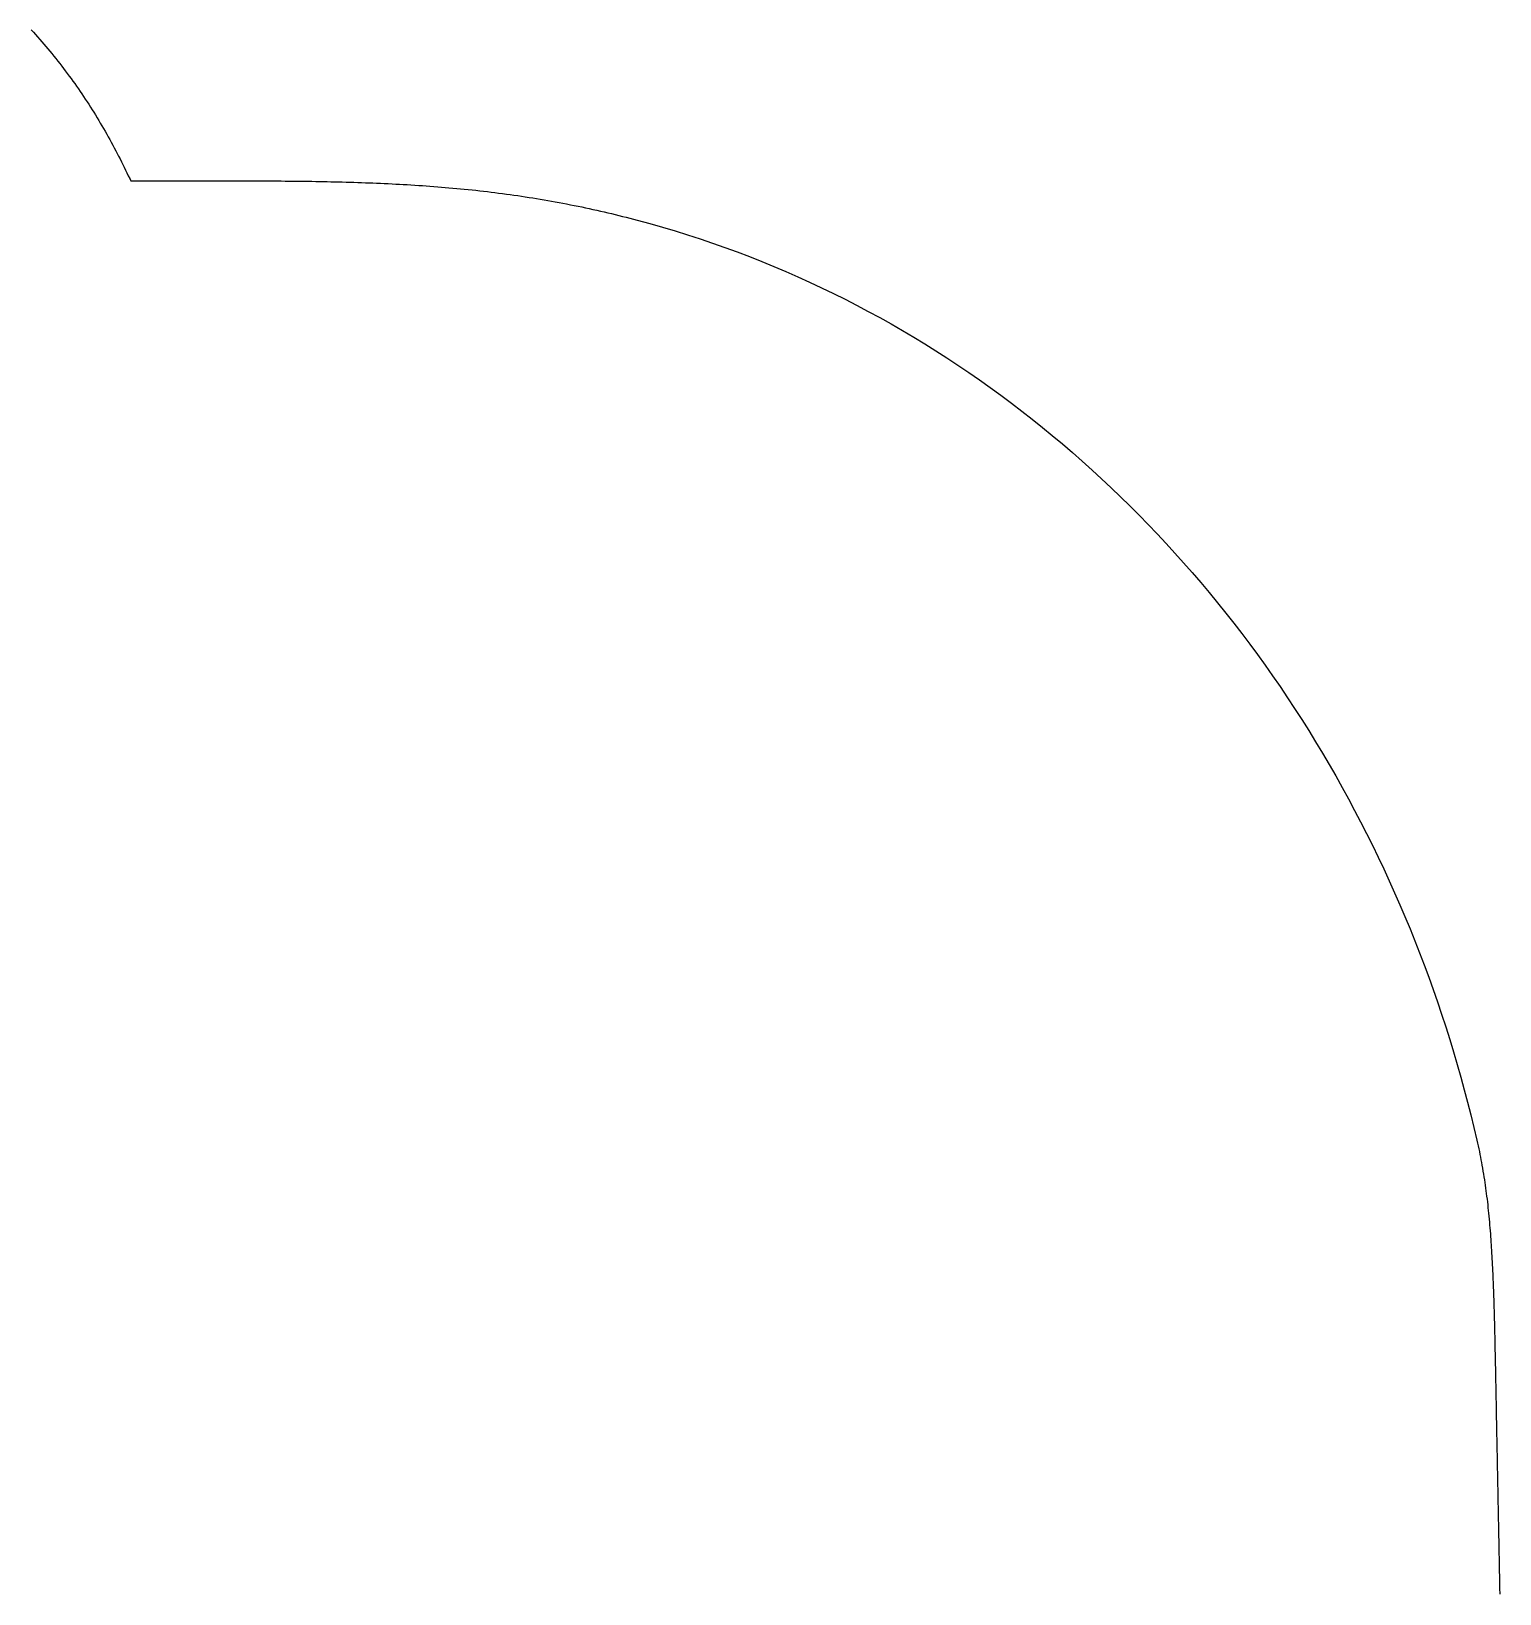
# Model space of a CAD drawing. Extents: x 0 to 29, y 0 to 30.
# Drawn here: x 21.95 to 28.99, y 15 to 22.49 of the extents above; entities that cross this region are included whole.
import ezdxf

# ---------------------------------------------------------------- set-up
doc = ezdxf.new("R2010")
doc.units = 0
doc.layers.add('Layer_1', color=7, linetype='CONTINUOUS')

msp = doc.modelspace()

# ---------------------------------------------------------------- linework, layer by layer
at = {"layer": 'Layer_1', "color": 7}
msp.add_lwpolyline([(21.950871, 22.496217), (21.96084, 22.485343), (21.970571, 22.474604), (21.981122, 22.46282), (21.991396, 22.451201), (22.001401, 22.439748), (22.011145, 22.428459), (22.020636, 22.417334), (22.029882, 22.40637), (22.039788, 22.394485), (22.049415, 22.382793), (22.058771, 22.371293), (22.06869, 22.358952), (22.078308, 22.346836), (22.087636, 22.334942), (22.096684, 22.323268), (22.105462, 22.311811), (22.113978, 22.300569), (22.123614, 22.287695), (22.132919, 22.275107), (22.141906, 22.262799), (22.150586, 22.250768), (22.158973, 22.23901), (22.167654, 22.226696), (22.176579, 22.213882), (22.185163, 22.201405), (22.193423, 22.18926), (22.20137, 22.177439), (22.209972, 22.164494), (22.218213, 22.151942), (22.22611, 22.139774), (22.234516, 22.126667), (22.242537, 22.11401), (22.250191, 22.101791), (22.258226, 22.088815), (22.266554, 22.075201), (22.274433, 22.062161), (22.28189, 22.049675), (22.289537, 22.036724), (22.297299, 22.023422), (22.304584, 22.01079), (22.312398, 21.997079), (22.319671, 21.984164), (22.327287, 21.970481), (22.334316, 21.957702), (22.341527, 21.944442), (22.348787, 21.930934), (22.355974, 21.917403), (22.362978, 21.904059), (22.369708, 21.891091), (22.376511, 21.877834), (22.38316, 21.864728), (22.390093, 21.850902), (22.396314, 21.838357), (22.403006, 21.82471), (22.409235, 21.811862), (22.416039, 21.797668), (22.422792, 21.78341), (22.423033, 21.782937), (22.423269, 21.782472), (22.42355, 21.781921), (22.423857, 21.781319), (22.424175, 21.780693), (22.424496, 21.780063), (22.424811, 21.779444), (22.425116, 21.778845), (22.425406, 21.778275), (22.42568, 21.777737), (22.425936, 21.777233), (22.426408, 21.776306), (22.426804, 21.77553), (22.42713, 21.77489), (22.427394, 21.77437), (22.4278, 21.773573), (22.428233, 21.772723), (22.428392, 21.77241), (22.428392, 21.77241), (22.428392, 21.77241), (22.428392, 21.77241), (22.428392, 21.77241), (22.428392, 21.77241), (22.428392, 21.77241), (22.428392, 21.77241), (22.428392, 21.77241), (22.428392, 21.77241), (22.428392, 21.77241), (22.428392, 21.77241), (22.428392, 21.77241), (22.428392, 21.77241), (22.428392, 21.77241), (22.428392, 21.77241), (22.428392, 21.77241), (22.428392, 21.77241), (22.428392, 21.77241), (22.428392, 21.77241), (22.428392, 21.77241), (22.428392, 21.77241), (22.428392, 21.77241), (22.428392, 21.77241), (22.428392, 21.77241), (22.428392, 21.77241), (22.428392, 21.77241), (22.428392, 21.77241), (22.428392, 21.77241), (22.428392, 21.77241), (22.428392, 21.77241), (22.428392, 21.77241), (22.428392, 21.77241), (22.428392, 21.77241), (22.428392, 21.77241), (22.428392, 21.77241), (22.428392, 21.77241), (22.428392, 21.77241), (22.428392, 21.77241), (22.428392, 21.77241), (22.428392, 21.77241), (22.428392, 21.77241), (22.428392, 21.77241), (22.428392, 21.77241), (22.428392, 21.77241), (22.428392, 21.77241), (22.428392, 21.77241), (22.428392, 21.77241), (22.428392, 21.77241), (22.428392, 21.77241), (22.428392, 21.77241), (22.428392, 21.77241), (22.428392, 21.77241), (22.428392, 21.77241), (22.428392, 21.77241), (22.428392, 21.77241), (22.428392, 21.77241), (22.428392, 21.77241), (22.428392, 21.77241), (22.428392, 21.77241), (22.428392, 21.77241), (22.428392, 21.77241), (22.428392, 21.77241), (22.428392, 21.77241), (22.428392, 21.77241), (22.428392, 21.77241), (22.428392, 21.77241), (22.428392, 21.77241), (22.428392, 21.77241), (22.428392, 21.77241), (22.428392, 21.77241), (22.428392, 21.77241), (22.428392, 21.77241), (22.428392, 21.77241), (22.428392, 21.77241), (22.428392, 21.77241), (22.428392, 21.77241), (22.428392, 21.77241), (22.428392, 21.77241), (22.428392, 21.77241), (22.428392, 21.77241), (22.428392, 21.77241), (22.428392, 21.77241), (22.435277, 21.77241), (22.440778, 21.77241), (22.447574, 21.77241), (22.452721, 21.77241), (22.45832, 21.77241), (22.46433, 21.77241), (22.47071, 21.77241), (22.477424, 21.77241), (22.484437, 21.77241), (22.489862, 21.77241), (22.495423, 21.77241), (22.501108, 21.77241), (22.506905, 21.77241), (22.512803, 21.77241), (22.518792, 21.77241), (22.524861, 21.77241), (22.531, 21.77241), (22.537202, 21.77241), (22.543457, 21.77241), (22.549757, 21.77241), (22.556095, 21.77241), (22.562463, 21.77241), (22.568854, 21.77241), (22.575262, 21.77241), (22.581681, 21.77241), (22.588104, 21.77241), (22.594527, 21.77241), (22.600945, 21.77241), (22.607351, 21.77241), (22.613743, 21.77241), (22.620115, 21.77241), (22.626463, 21.77241), (22.632784, 21.77241), (22.639074, 21.77241), (22.64533, 21.77241), (22.651549, 21.77241), (22.657727, 21.77241), (22.663862, 21.77241), (22.669952, 21.77241), (22.675994, 21.77241), (22.681987, 21.77241), (22.687927, 21.77241), (22.693813, 21.77241), (22.699645, 21.77241), (22.705419, 21.77241), (22.711134, 21.77241), (22.716791, 21.77241), (22.722386, 21.77241), (22.727919, 21.77241), (22.733389, 21.77241), (22.738796, 21.77241), (22.745919, 21.77241), (22.752925, 21.77241), (22.759814, 21.77241), (22.766584, 21.77241), (22.773235, 21.77241), (22.779766, 21.77241), (22.786177, 21.77241), (22.792468, 21.77241), (22.798638, 21.77241), (22.804689, 21.77241), (22.810621, 21.77241), (22.816434, 21.77241), (22.822129, 21.77241), (22.827706, 21.77241), (22.833167, 21.77241), (22.838513, 21.77241), (22.843744, 21.77241), (22.850136, 21.77241), (22.856354, 21.77241), (22.862399, 21.77241), (22.869443, 21.77241), (22.876247, 21.77241), (22.882815, 21.77241), (22.889154, 21.77241), (22.895269, 21.77241), (22.901166, 21.77241), (22.906849, 21.77241), (22.912326, 21.77241), (22.919342, 21.77241), (22.926012, 21.77241), (22.932348, 21.77241), (22.938364, 21.77241), (22.944074, 21.77241), (22.94949, 21.77241), (22.954625, 21.77241), (22.960692, 21.77241), (22.967475, 21.77241), (22.973719, 21.77241), (22.979463, 21.77241), (22.98646, 21.77241), (22.992701, 21.77241), (22.99826, 21.77241), (23.004404, 21.77241), (23.010717, 21.77241), (23.017639, 21.77241), (23.023035, 21.77241), (23.02914, 21.77241), (23.034444, 21.77241), (23.0415, 21.77241), (23.059891, 21.772401), (23.078032, 21.772376), (23.095926, 21.772334), (23.11358, 21.772276), (23.130996, 21.772202), (23.149251, 21.772106), (23.168303, 21.771985), (23.187072, 21.771844), (23.205563, 21.771685), (23.223782, 21.771507), (23.241734, 21.771311), (23.259425, 21.771097), (23.27686, 21.770865), (23.295947, 21.770588), (23.31473, 21.77029), (23.333216, 21.769971), (23.351412, 21.769633), (23.369323, 21.769275), (23.386955, 21.768898), (23.404316, 21.768503), (23.423113, 21.768048), (23.441595, 21.767571), (23.459769, 21.767073), (23.477641, 21.766556), (23.496812, 21.765969), (23.515641, 21.765359), (23.534137, 21.764728), (23.552306, 21.764076), (23.570158, 21.763403), (23.5877, 21.762711), (23.606371, 21.761939), (23.624696, 21.761145), (23.642683, 21.760331), (23.661695, 21.759432), (23.680336, 21.75851), (23.698614, 21.757568), (23.716541, 21.756605), (23.734124, 21.755623), (23.752603, 21.754551), (23.770708, 21.753458), (23.78963, 21.752271), (23.808151, 21.751064), (23.826282, 21.749838), (23.844035, 21.748594), (23.86142, 21.747334), (23.88057, 21.745896), (23.899282, 21.74444), (23.917567, 21.742967), (23.935441, 21.741479), (23.952914, 21.739978), (23.971892, 21.738294), (23.990407, 21.736596), (24.008472, 21.734886), (24.026102, 21.733166), (24.045027, 21.731263), (24.06346, 21.729351), (24.081416, 21.727433), (24.100499, 21.725333), (24.119053, 21.72323), (24.137096, 21.721125), (24.154647, 21.719022), (24.173142, 21.716745), (24.191099, 21.714473), (24.209876, 21.712032), (24.228073, 21.709604), (24.245712, 21.707188), (24.264034, 21.704616), (24.282943, 21.701892), (24.301204, 21.699194), (24.318844, 21.696525), (24.33695, 21.693721), (24.355436, 21.690789), (24.373228, 21.687901), (24.390356, 21.685059), (24.408679, 21.681953), (24.42625, 21.678908), (24.444788, 21.675626), (24.462499, 21.672423), (24.480961, 21.669014), (24.498533, 21.665704), (24.516655, 21.662221), (24.535159, 21.658593), (24.552636, 21.6551), (24.571502, 21.651257), (24.589179, 21.647588), (24.607815, 21.643649), (24.625136, 21.639922), (24.643027, 21.636007), (24.661171, 21.631967), (24.679268, 21.62787), (24.697042, 21.62378), (24.714249, 21.619758), (24.731776, 21.615599), (24.749044, 21.611441), (24.7672, 21.607003), (24.784991, 21.602591), (24.802463, 21.598196), (24.820508, 21.593594), (24.837762, 21.589135), (24.855046, 21.58461), (24.916508, 21.567992), (24.977042, 21.550799), (25.036662, 21.533058), (25.096772, 21.514349), (25.157322, 21.494662), (25.216906, 21.474455), (25.27554, 21.453753), (25.334543, 21.432094), (25.393865, 21.409471), (25.452193, 21.386389), (25.50954, 21.362875), (25.567143, 21.338426), (25.624955, 21.313042), (25.681748, 21.287267), (25.738697, 21.260577), (25.795755, 21.232974), (25.851762, 21.205028), (25.906734, 21.176767), (25.962841, 21.147058), (26.017867, 21.117061), (26.071832, 21.086799), (26.126784, 21.055114), (26.180633, 21.023196), (26.233399, 20.991072), (26.287013, 20.957557), (26.339507, 20.923871), (26.392732, 20.888819), (26.444804, 20.853635), (26.495747, 20.818343), (26.547296, 20.781738), (26.597687, 20.745068), (26.64858, 20.707123), (26.69829, 20.669157), (26.748404, 20.62996), (26.797314, 20.59079), (26.845048, 20.55167), (26.893085, 20.511393), (26.941343, 20.469987), (26.988368, 20.428707), (27.035532, 20.386357), (27.081456, 20.344186), (27.127442, 20.301006), (27.172183, 20.258057), (27.216917, 20.214165), (27.261576, 20.16937), (27.30496, 20.124893), (27.348209, 20.079583), (27.391263, 20.033486), (27.433024, 19.987796), (27.474539, 19.941393), (27.515755, 19.894324), (27.55662, 19.846638), (27.597084, 19.798387), (27.637102, 19.749623), (27.67663, 19.700398), (27.714802, 19.651827), (27.753259, 19.601828), (27.791112, 19.551531), (27.828327, 19.500991), (27.864876, 19.450264), (27.90073, 19.399403), (27.936525, 19.3475), (27.97216, 19.294662), (28.006329, 19.242857), (28.040257, 19.190263), (28.073858, 19.136991), (28.107052, 19.083153), (28.139765, 19.028859), (28.171927, 18.974224), (28.203479, 18.919358), (28.234362, 18.864373), (28.264528, 18.80938), (28.293932, 18.754485), (28.322536, 18.699793), (28.351016, 18.644009), (28.379223, 18.587371), (28.407025, 18.530118), (28.433714, 18.473741), (28.459842, 18.417117), (28.485828, 18.359313), (28.510999, 18.301807), (28.535289, 18.244811), (28.559467, 18.186508), (28.582538, 18.129312), (28.605182, 18.071583), (28.627212, 18.013791), (28.649055, 17.954786), (28.670414, 17.895316), (28.691035, 17.836098), (28.711134, 17.776531), (28.730775, 17.716402), (28.749897, 17.655874), (28.768061, 17.596391), (28.785884, 17.535954), (28.80305, 17.475616), (28.819761, 17.414655), (28.835601, 17.354629), (28.851012, 17.293898), (28.865695, 17.233645), (28.879829, 17.17317), (28.883014, 17.159073), (28.886072, 17.145183), (28.889008, 17.13149), (28.891829, 17.117988), (28.894537, 17.104667), (28.897139, 17.091521), (28.899639, 17.078543), (28.90204, 17.065725), (28.904347, 17.053063), (28.906876, 17.03876), (28.909293, 17.024645), (28.911602, 17.010709), (28.91381, 16.996947), (28.91592, 16.983351), (28.917937, 16.969915), (28.919866, 16.956634), (28.921711, 16.943503), (28.923476, 16.930516), (28.925164, 16.91767), (28.92678, 16.904959), (28.928516, 16.890805), (28.93017, 16.876812), (28.931744, 16.862978), (28.933243, 16.849298), (28.934672, 16.835768), (28.936034, 16.822384), (28.937332, 16.809144), (28.938705, 16.794582), (28.940007, 16.78019), (28.941244, 16.765964), (28.942418, 16.751902), (28.943534, 16.738001), (28.944594, 16.724257), (28.945602, 16.71067), (28.946561, 16.697236), (28.947474, 16.683955), (28.948343, 16.670824), (28.949171, 16.657842), (28.94996, 16.645008), (28.950786, 16.631045), (28.951571, 16.617258), (28.952317, 16.603646), (28.953089, 16.588979), (28.953821, 16.574517), (28.954514, 16.560258), (28.955172, 16.546202), (28.955797, 16.532346), (28.95639, 16.51869), (28.956954, 16.505233), (28.957492, 16.491973), (28.958003, 16.478909), (28.958491, 16.46604), (28.958995, 16.452303), (28.959511, 16.437749), (28.96, 16.423456), (28.960465, 16.409423), (28.960907, 16.395646), (28.961328, 16.382125), (28.961729, 16.368857), (28.962111, 16.35584), (28.962528, 16.341239), (28.962925, 16.326961), (28.963302, 16.313001), (28.963661, 16.299357), (28.964003, 16.286024), (28.96433, 16.272998), (28.964643, 16.260275), (28.964979, 16.246292), (28.965299, 16.232683), (28.965605, 16.219441), (28.965929, 16.205123), (28.966238, 16.191243), (28.966532, 16.177793), (28.966812, 16.164763), (28.967106, 16.150877), (28.967412, 16.136254), (28.967701, 16.122196), (28.967976, 16.108686), (28.968238, 16.095708), (28.968528, 16.081159), (28.968802, 16.067292), (28.969061, 16.054079), (28.96934, 16.03969), (28.969603, 16.026092), (28.96985, 16.013247), (28.970111, 15.999598), (28.970381, 15.985388), (28.970632, 15.972188), (28.970887, 15.958703), (28.971143, 15.945155), (28.971415, 15.930722), (28.97166, 15.917771), (28.97191, 15.904496), (28.972187, 15.889868), (28.972445, 15.876188), (28.972701, 15.862703), (28.972954, 15.849385), (28.973194, 15.836815), (28.97346, 15.822892), (28.973729, 15.80887), (28.973911, 15.799522), (28.9741, 15.78985), (28.974267, 15.78128), (28.974458, 15.771478), (28.974626, 15.762859), (28.974806, 15.753607), (28.974998, 15.743783), (28.975199, 15.733445), (28.975383, 15.724029), (28.975572, 15.714294), (28.975739, 15.70573), (28.97591, 15.696975), (28.976084, 15.688047), (28.976261, 15.678963), (28.976441, 15.669739), (28.976623, 15.660391), (28.976807, 15.650934), (28.976994, 15.641381), (28.977181, 15.631747), (28.977371, 15.622042), (28.977561, 15.612279), (28.977752, 15.60247), (28.977944, 15.592624), (28.978136, 15.582752), (28.978329, 15.572864), (28.978522, 15.562968), (28.978715, 15.553073), (28.978908, 15.543187), (28.9791, 15.533317), (28.979292, 15.523471), (28.979483, 15.513654), (28.979674, 15.503873), (28.979864, 15.494135), (28.980053, 15.484444), (28.98024, 15.474806), (28.980427, 15.465225), (28.980613, 15.455706), (28.980797, 15.446253), (28.98098, 15.436871), (28.981161, 15.427561), (28.981341, 15.418329), (28.98152, 15.409176), (28.981696, 15.400106), (28.981871, 15.391122), (28.982045, 15.382226), (28.982217, 15.373419), (28.982386, 15.364704), (28.982554, 15.356083), (28.982721, 15.347557), (28.982912, 15.337724), (28.983101, 15.328024), (28.983288, 15.31846), (28.983472, 15.309033), (28.983653, 15.299745), (28.983856, 15.28929), (28.984057, 15.279019), (28.984253, 15.268932), (28.984446, 15.25903), (28.984636, 15.249314), (28.984821, 15.239782), (28.985004, 15.230435), (28.985182, 15.221272), (28.985357, 15.212292), (28.985529, 15.203494), (28.985697, 15.194877), (28.985882, 15.185388), (28.986082, 15.175099), (28.986277, 15.165086), (28.986467, 15.155345), (28.986652, 15.145872), (28.986831, 15.136663), (28.987006, 15.127714), (28.987175, 15.119019), (28.987372, 15.108897), (28.987563, 15.099128), (28.987747, 15.089705), (28.987924, 15.080619), (28.988094, 15.07186), (28.988259, 15.063421), (28.988443, 15.053948), (28.988645, 15.043603), (28.988837, 15.033775), (28.989019, 15.024442), (28.989191, 15.015584), (28.989375, 15.006144), (28.989568, 14.996279)], dxfattribs=at)

doc.saveas('drawing.dxf')
